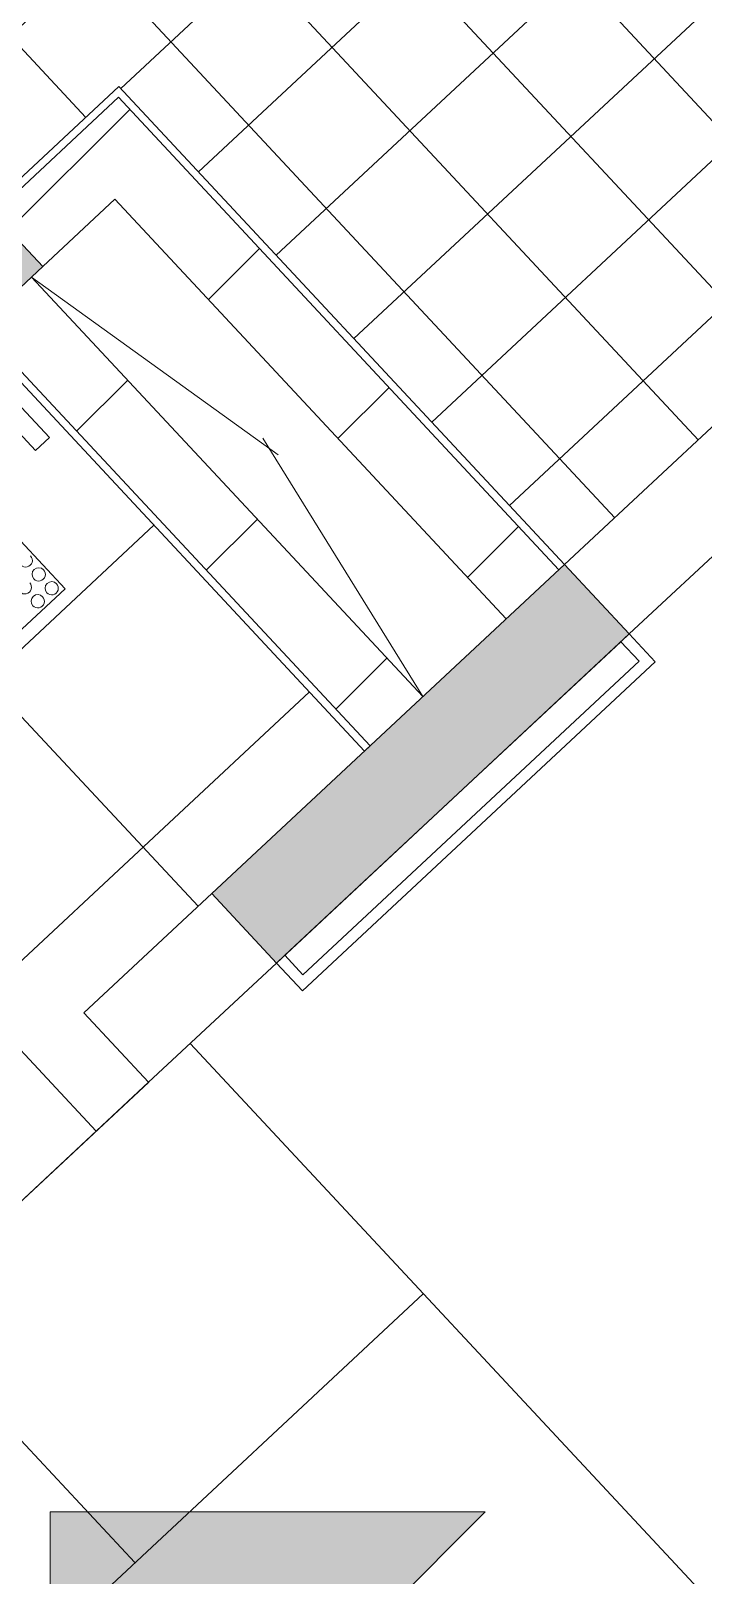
# Model space of a CAD drawing. Header units: millimetres. Extents: x -71377 to 516042, y -145869 to 441446.
# Drawn here: x 276583 to 278353, y 122571 to 126635 of the extents above; entities that cross this region are included whole.
import ezdxf

# ---------------------------------------------------------------- set-up
doc = ezdxf.new("R2010")
doc.units = ezdxf.units.MM
doc.header["$LTSCALE"] = 1000
doc.linetypes.add('_점선_S_', pattern=[1.6, 0.8, -0.8])
for name, color, linetype, lineweight in [('06', 6, 'Continuous', 5), ('A-fnsh', 5, 'Continuous', 5), ('A-hat', 251, 'Continuous', 5), ('A-insu', 251, 'Continuous', 5), ('A-rail', 6, 'Continuous', 5), ('A-text-2', 7, 'Continuous', 5), ('A_bwall', 3, 'Continuous', 5), ('A_cwall', 2, 'Continuous', 5), ('A_fnsh', 5, 'Continuous', 5), ('A_fnsh-4', 4, 'Continuous', 5), ('AA_오픈', 8, '_점선_S_', 5), ('AA_점형블럭', 8, 'Continuous', 5), ('조경라인_dwg', 8, 'Continuous', 5)]:
    doc.layers.add(name, color=color, linetype=linetype, lineweight=lineweight)
pattern_1 = [(45, (165969.5, 243949.9), (-353.5534, 353.5534), [])]

# ---------------------------------------------------------------- blocks, each defined once
blk = doc.blocks.new('점자블럭_원형_개수_ - 점자블럭_원형_개수_-V94-지반층 배치도')
at = {"layer": 'AA_점형블럭'}
for p, q in [((3300, -300), (3300, 0)), ((3000, -300), (3300, -300))]:
    blk.add_line(p, q, dxfattribs=at)
for centre, start, end in [((3275, -175), 180, 360), ((3275, -175), 180, 360), ((3275, -175), 180, 0), ((3275, -175), 180, 0), ((3225, -225), 180, 0), ((3225, -225), 180, 0), ((3225, -225), 180, 0), ((3225, -225), 180, 0), ((3275, -225), 0, 180), ((3275, -225), 360, 180), ((3275, -225), 0, 180), ((3275, -225), 0, 180), ((3275, -225), 180, 360), ((3275, -225), 180, 0), ((3275, -225), 180, 0), ((3275, -225), 180, 0), ((3225, -275), 0, 180), ((3225, -275), 0, 180), ((3225, -275), 0, 180), ((3225, -275), 0, 180), ((3225, -275), 180, 360), ((3225, -275), 180, 0), ((3225, -275), 180, 0), ((3225, -275), 180, 0), ((3275, -275), 0, 180), ((3275, -275), 0, 180), ((3275, -275), 360, 180), ((3275, -275), 360, 180), ((3275, -275), 180, 360), ((3275, -275), 180, 0), ((3275, -275), 180, 360), ((3275, -275), 180, 360)]:
    blk.add_arc(centre, 17.5, start, end, dxfattribs=at)
blk = doc.blocks.new('난간 - 난간-6781690-지반층 배치도')
at = {"layer": 'A-rail'}
for p, q in [((86662.8, 112988.3), (86712.8, 112988.3)), ((86662.8, 112707.3), (86662.8, 112988.3)), ((86712.8, 112707.3), (86712.8, 112988.3)), ((86662.8, 112187.3), (86662.8, 112707.3)), ((86712.8, 112187.3), (86712.8, 112707.3)), ((86662.8, 111906.3), (86662.8, 112187.3)), ((86712.8, 111906.3), (86712.8, 112187.3)), ((86712.8, 111906.3), (86662.8, 111906.3))]:
    blk.add_line(p, q, dxfattribs=at)
blk = doc.blocks.new('조경라인_dwg_A$Cb8b4522a-7862174-지반층 배치도')
at = {"layer": '06'}
for p, q in [((202424.6, 27076.3), (203741.1, 28303.9)), ((202928.7, 26315.8), (204464.6, 27748)), ((203091.2, 27697.9), (203705, 27039.7))]:
    blk.add_line(p, q, dxfattribs=at)
blk = doc.blocks.new('조경라인_dwg-6847807-지반층 배치도')
at = {"layer": '06'}
blk.add_line((277003, 123970.5), (278586, 122272.9), dxfattribs=at)
blk.add_blockref('조경라인_dwg_A$Cb8b4522a-7862174-지반층 배치도', (73152.3, 95564.2))
blk = doc.blocks.new('패밀리2 - 패밀리2-6852550-지반층 배치도')
at = {"layer": 'A-text-2'}
blk.add_hatch(color=256, dxfattribs=at).paths.add_polyline_path([(4.2166, 1.0796), (5.8366, 1.0796), (5.0266, 0.2696)])
for p, q in [((4.2166, 1.0796), (5.0266, 0.2696)), ((5.8366, 1.0796), (4.2166, 1.0796)), ((5.0266, 0.2696), (5.8366, 1.0796))]:
    blk.add_line(p, q, dxfattribs=at)

msp = doc.modelspace()

# ---------------------------------------------------------------- hatches: boundary and pattern name
at = {"layer": 'A-hat'}
h = msp.add_hatch(dxfattribs=at)
h.set_pattern_fill('FP_168', color=256, scale=1000, style=0, pattern_type=2)
h.set_pattern_definition([(133, (281562.24, 137058.52), (-219.406, -204.5995), []), (223, (281562.24, 137058.52), (204.5995, -219.406), [])])
h.paths.add_polyline_path([(277988.1, 125230.9), (279175.7, 126332.7), (279309.3, 126189.5), (280508.7, 127307.9), (276986.2, 131085.4), (274477.6, 128746.1), (275296, 127868.5), (275076.6, 127663.9), (276471.3, 126168.3), (276815.1, 126488.8), (277973.5, 125246.6)])
for points in [[(276431.7, 125844.2), (276614.5, 126014.7), (275076.6, 127663.9), (274893.8, 127493.4), (276002.8, 126304.1)], [(277229.8, 124181.9), (278158.6, 125048), (277988.1, 125230.9), (277059.3, 124364.7), (277179.7, 124235.6)]]:
    msp.add_hatch(color=256, dxfattribs=at).paths.add_polyline_path(points)
h = msp.add_hatch(dxfattribs=at)
h.set_pattern_fill('FP_12', color=256, scale=1000, style=0, pattern_type=2)
h.set_pattern_definition(pattern_1)
h.paths.add_polyline_path([(276614.5, 126014.7), (276943.6, 126321.6), (276814.1, 126460.5), (276485, 126153.6)])
h = msp.add_hatch(dxfattribs=at)
h.set_pattern_fill('FP_12', color=256, scale=1000, style=0, pattern_type=2)
h.set_pattern_definition(pattern_1)
h.paths.add_polyline_path([(277834.5, 125087.7), (277973.5, 125217.2), (276943.6, 126321.6), (276804.7, 126192), (277179.7, 125789.9)])
h = msp.add_hatch(dxfattribs=at)
h.set_pattern_fill('FP_12', color=256, scale=1000, style=0, pattern_type=2)
h.set_pattern_definition(pattern_1)
h.paths.add_polyline_path([(277476.1, 124753.5), (277615.1, 124883.1), (276585.3, 125987.4), (276446.3, 125857.8), (277179.7, 125071.4)])
h = msp.add_hatch(dxfattribs=at)
h.set_pattern_fill('FP_167', color=256, scale=1000, style=0, pattern_type=2)
h.set_pattern_definition([(223, (278983.2, 123988.4), (409.2, -438.81), []), (313, (278983.2, 123988.4), (438.81, 409.2), [])])
h.paths.add_polyline_path([(274631.2, 122100.5), (275406.4, 122823.4), (275576.9, 122640.6), (276893.3, 123868.2), (276722.8, 124051), (277461.5, 124739.8), (276472.6, 125800.3), (276446.3, 125764), (276632.1, 125564.8), (276595.5, 125530.7), (276403.9, 125736.2), (273711, 123225.1), (273902.7, 123019.6), (273866.1, 122985.5), (273666.1, 123183.2), (273642.3, 123161), (274616.5, 122116.2)])
h.paths.add_polyline_path([(274259.9, 122916.5), (274055.3, 123135.9), (276472.6, 125382.4), (276673.4, 125167.1), (274278.6, 122934)])

# ---------------------------------------------------------------- linework, layer by layer
at = {"layer": 'A-fnsh'}
for p, q in [((276471.3, 126168.3), (276815.1, 126488.8)), ((277988.1, 125230.9), (279172.9, 126335.7)), ((278158.6, 125048), (279124, 125948.3)), ((276431.7, 125844.2), (277461.5, 124739.8)), ((277059.3, 124364.7), (276722.8, 124051)), ((276893.3, 123868.2), (277229.8, 124181.9)), ((276722.8, 124051), (276893.3, 123868.2)), ((275240.5, 122326.9), (276893.3, 123868.2))]:
    msp.add_line(p, q, dxfattribs=at)
at = {"layer": 'A-insu'}
msp.add_line((278136.6, 125027.6), (277251.7, 124202.4), dxfattribs=at)
at = {"layer": 'A_bwall'}
for p, q in [((276814.1, 126460.5), (276485, 126153.6)), ((277973.5, 125217.2), (276814.1, 126460.5)), ((276614.5, 126014.7), (276804.7, 126192)), ((276804.7, 126192), (277834.5, 125087.7)), ((276585.3, 125987.4), (276446.3, 125857.8)), ((277615.1, 124883.1), (276585.3, 125987.4)), ((276446.3, 125857.8), (277476.1, 124753.5))]:
    msp.add_line(p, q, dxfattribs=at)
at = {"layer": 'A_cwall'}
for p, q in [((276614.5, 126014.7), (275076.6, 127663.9)), ((276431.7, 125844.2), (276614.5, 126014.7)), ((277988.1, 125230.9), (277059.3, 124364.7)), ((278158.6, 125048), (277988.1, 125230.9)), ((277229.8, 124181.9), (278158.6, 125048)), ((277059.3, 124364.7), (277229.8, 124181.9))]:
    msp.add_line(p, q, dxfattribs=at)
at = {"layer": 'A_fnsh'}
for p, q in [((276815.1, 126488.8), (276471.3, 126168.3)), ((277988.1, 125230.9), (276815.1, 126488.8)), ((276431.7, 125844.2), (277461.5, 124739.8)), ((277476.1, 124753.5), (276446.3, 125857.8)), ((277973.5, 125217.2), (277988.1, 125230.9)), ((277461.5, 124739.8), (277476.1, 124753.5))]:
    msp.add_line(p, q, dxfattribs=at)
at = {"layer": 'A_fnsh-4'}
for p, q in [((278158.6, 125048), (278136.6, 125027.6)), ((278184.4, 124976.4), (278136.6, 125027.6)), ((278226.8, 124974.9), (278158.6, 125048)), ((277298, 124108.8), (278226.8, 124974.9)), ((277299.4, 124151.2), (278184.4, 124976.4)), ((277251.7, 124202.4), (277229.8, 124181.9)), ((277251.7, 124202.4), (277299.4, 124151.2)), ((277229.8, 124181.9), (277298, 124108.8))]:
    msp.add_line(p, q, dxfattribs=at)
at = {"layer": 'AA_오픈'}
for p, q in [((277615.1, 124883.1), (276804.7, 126192)), ((276585.3, 125987.4), (277834.5, 125087.7))]:
    msp.add_line(p, q, dxfattribs=at)

# ---------------------------------------------------------------- block references
at = {"layer": 'A-rail', "rotation": 223.0000012484763}
msp.add_blockref('난간 - 난간-6781690-지반층 배치도', (262955.4, 267303.1), dxfattribs=at)
at = {"layer": 'A-text-2', "xscale": 1000, "yscale": 1000, "zscale": 1000, "rotation": 225.0000000000006}
msp.add_blockref('패밀리2 - 패밀리2-6852550-지반층 배치도', (279997.8, 126482.9), dxfattribs=at)
at = {"layer": 'AA_점형블럭', "rotation": 43.00000124847767}
msp.add_blockref('점자블럭_원형_개수_ - 점자블럭_원형_개수_-V94-지반층 배치도', (274055.3, 123135.9), dxfattribs=at)
at = {"layer": '조경라인_dwg', "rotation": 8.537736462515947e-07}
msp.add_blockref('조경라인_dwg-6847807-지반층 배치도', (0, 0), dxfattribs=at)

doc.saveas('drawing.dxf')
